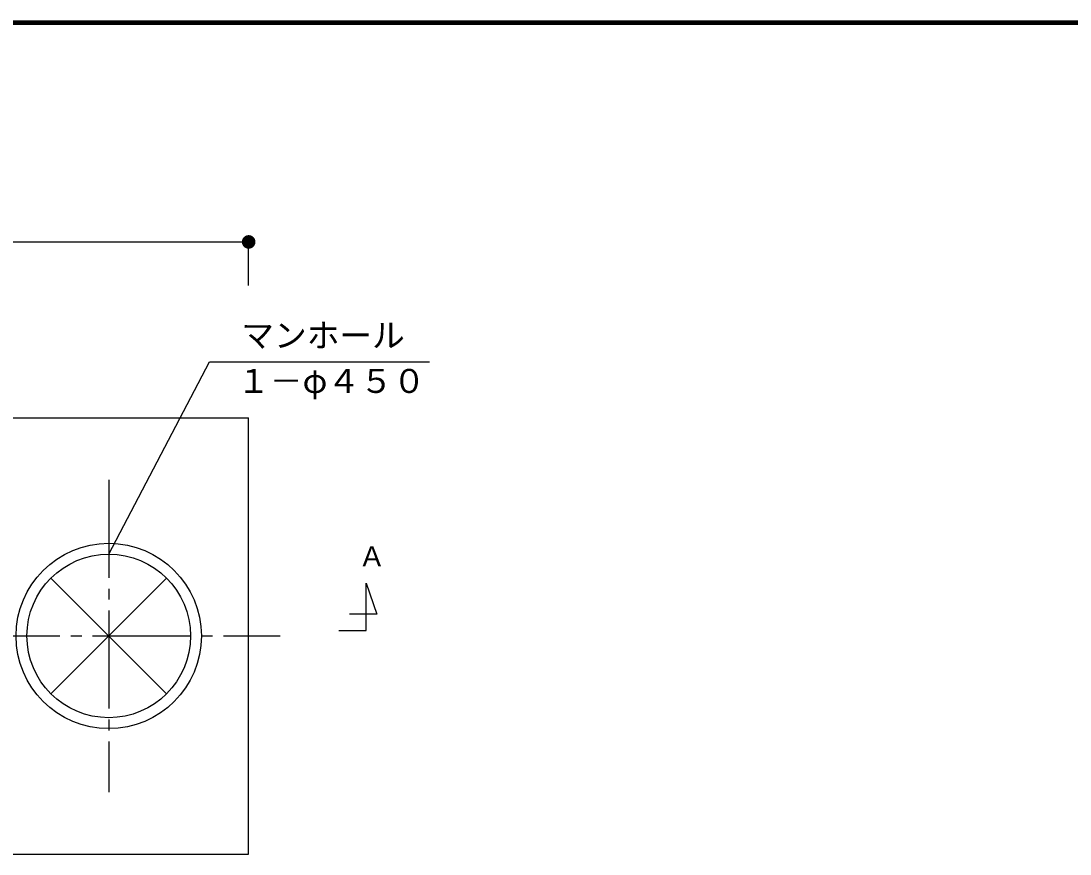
# Model space of a CAD drawing. Units: millimetres, scale not verified. Extents: x -9124 to 8194, y -6791 to 5298.
# Drawn here: x -3345 to -458, y 2994 to 5286 of the extents above; entities that cross this region are included whole.
import ezdxf
from ezdxf.enums import TextEntityAlignment as Align

# ---------------------------------------------------------------- set-up
doc = ezdxf.new("R2010")
doc.units = ezdxf.units.MM
doc.header["$LTSCALE"] = 30
doc.linetypes.add('CHAIN2', pattern=[12, 9, -1, 1, -1])
for name, color, linetype, lineweight in [('0-2_SEISAKU', 3, 'Continuous', 25), ('0-4_W-PIPE', 2, 'Continuous', 25), ('0-6_SUNPO', 7, 'Continuous', 25), ('0-7_07', 7, 'Continuous', 25)]:
    doc.layers.add(name, color=color, linetype=linetype, lineweight=lineweight)
doc.styles.add('MS Gothic', font='')
doc.styles.get('MS Gothic').set_extended_font_data('MS Gothic')

msp = doc.modelspace()

# ---------------------------------------------------------------- linework, layer by layer
at = {"layer": '0-2_SEISAKU', "color": 4}
msp.add_lwpolyline([(-3103.57, 3818.87), (-2826.64, 4347.77), (-2221.07, 4347.77)], dxfattribs=at)
at = {"layer": '0-2_SEISAKU'}
msp.add_lwpolyline([(-2470.69, 3608.87), (-2395.69, 3608.87), (-2395.69, 3738.87), (-2365.69, 3653.87), (-2440.69, 3653.87)], dxfattribs=at)
at = {"layer": '0-4_W-PIPE'}
for p, q in [((-2718.57, 2993.87), (-2718.57, 4193.87)), ((-3262.67, 3752.97), (-2944.47, 3434.77)), ((-3262.67, 3434.77), (-2944.47, 3752.97)), ((-5868.57, 2993.87), (-2718.57, 2993.87))]:
    msp.add_line(p, q, dxfattribs=at)
at = {"layer": '0-4_W-PIPE', "linetype": 'CHAIN2'}
for p, q in [((-3103.57, 4023.87), (-3103.57, 3163.87)), ((-6027.98, 3593.87), (-2632.05, 3593.87))]:
    msp.add_line(p, q, dxfattribs=at)
at = {"layer": '0-4_W-PIPE'}
msp.add_lwpolyline([(-5868.57, 2993.87), (-5868.57, 4193.87), (-2718.57, 4193.87)], dxfattribs=at)
for radius in [255, 225]:
    msp.add_circle((-3103.57, 3593.87), radius, dxfattribs=at)
at = {"layer": '0-6_SUNPO', "color": 4}
for p in [(-5868.57, 4678.19), (-2718.57, 4558.19)]:
    msp.add_line(p, (-2718.57, 4678.19), dxfattribs=at)
at = {"layer": '0-6_SUNPO'}
for points in [[(-2736.96, 4681.84), (-2718.57, 4678.19), (-2737.32, 4678.19)], [(-2737.32, 4678.19), (-2718.57, 4678.19), (-2736.96, 4674.53)], [(-2735.89, 4685.36), (-2718.57, 4678.19), (-2736.96, 4681.84)], [(-2736.96, 4674.53), (-2718.57, 4678.19), (-2735.89, 4671.01)], [(-2734.16, 4688.6), (-2718.57, 4678.19), (-2735.89, 4685.36)], [(-2735.89, 4671.01), (-2718.57, 4678.19), (-2734.16, 4667.77)], [(-2731.83, 4691.44), (-2718.57, 4678.19), (-2734.16, 4688.6)], [(-2734.16, 4667.77), (-2718.57, 4678.19), (-2731.83, 4664.93)], [(-2728.98, 4693.78), (-2718.57, 4678.19), (-2731.83, 4691.44)], [(-2731.83, 4664.93), (-2718.57, 4678.19), (-2728.98, 4662.6)], [(-2725.74, 4695.51), (-2718.57, 4678.19), (-2728.98, 4693.78)], [(-2728.98, 4662.6), (-2718.57, 4678.19), (-2725.74, 4660.86)], [(-2722.23, 4696.58), (-2718.57, 4678.19), (-2725.74, 4695.51)], [(-2725.74, 4660.86), (-2718.57, 4678.19), (-2722.23, 4659.8)], [(-2718.57, 4696.94), (-2718.57, 4678.19), (-2722.23, 4696.58)], [(-2722.23, 4659.8), (-2718.57, 4678.19), (-2718.57, 4659.44)], [(-2714.91, 4696.58), (-2718.57, 4678.19), (-2718.57, 4696.94)], [(-2711.39, 4695.51), (-2718.57, 4678.19), (-2714.91, 4696.58)], [(-2708.15, 4693.78), (-2718.57, 4678.19), (-2711.39, 4695.51)], [(-2705.31, 4691.44), (-2718.57, 4678.19), (-2708.15, 4693.78)], [(-2702.98, 4688.6), (-2718.57, 4678.19), (-2705.31, 4691.44)], [(-2701.25, 4685.36), (-2718.57, 4678.19), (-2702.98, 4688.6)], [(-2700.18, 4681.84), (-2718.57, 4678.19), (-2701.25, 4685.36)], [(-2699.82, 4678.19), (-2718.57, 4678.19), (-2700.18, 4681.84)], [(-2718.57, 4659.44), (-2718.57, 4678.19), (-2714.91, 4659.8)], [(-2714.91, 4659.8), (-2718.57, 4678.19), (-2711.39, 4660.86)], [(-2711.39, 4660.86), (-2718.57, 4678.19), (-2708.15, 4662.6)], [(-2708.15, 4662.6), (-2718.57, 4678.19), (-2705.31, 4664.93)], [(-2705.31, 4664.93), (-2718.57, 4678.19), (-2702.98, 4667.77)], [(-2702.98, 4667.77), (-2718.57, 4678.19), (-2701.25, 4671.01)], [(-2701.25, 4671.01), (-2718.57, 4678.19), (-2700.18, 4674.53)], [(-2700.18, 4674.53), (-2718.57, 4678.19), (-2699.82, 4678.19)]]:
    msp.add_solid(points, dxfattribs=at)
at = {"layer": '0-7_07'}
for p, q in [((-7992.67, 5286.14), (8194.13, 5286.14)), ((-7992.07, 5285.54), (8193.53, 5285.54)), ((-7991.47, 5284.94), (8192.93, 5284.94)), ((-7990.87, 5284.34), (8192.33, 5284.34)), ((-7990.27, 5283.74), (8191.73, 5283.74)), ((-7989.67, 5283.14), (8191.13, 5283.14)), ((-7989.07, 5282.54), (8190.53, 5282.54)), ((-7988.47, 5281.94), (8189.93, 5281.94)), ((-7987.87, 5281.34), (8189.33, 5281.34)), ((-7987.27, 5280.74), (8188.73, 5280.74)), ((-7986.67, 5280.14), (8188.13, 5280.14)), ((-7986.07, 5279.54), (8187.53, 5279.54)), ((-7985.47, 5278.94), (8186.93, 5278.94)), ((-7984.87, 5278.34), (8186.33, 5278.34)), ((-7984.27, 5277.74), (8185.73, 5277.74))]:
    msp.add_line(p, q, dxfattribs=at)

# ---------------------------------------------------------------- texts
at = {"layer": '0-2_SEISAKU', "color": 4, "style": 'MS Gothic'}
for s, height, p in [('マンホール', 65.98, (-2738.83, 4368.28)), ('１－φ４５０', 65.98, (-2750.2, 4242.86)), ('Ａ', 54.99, (-2416.81, 3768.96))]:
    msp.add_text(s, height=height, dxfattribs=at).set_placement(p, align=Align.BOTTOM_LEFT)

doc.saveas('drawing.dxf')
